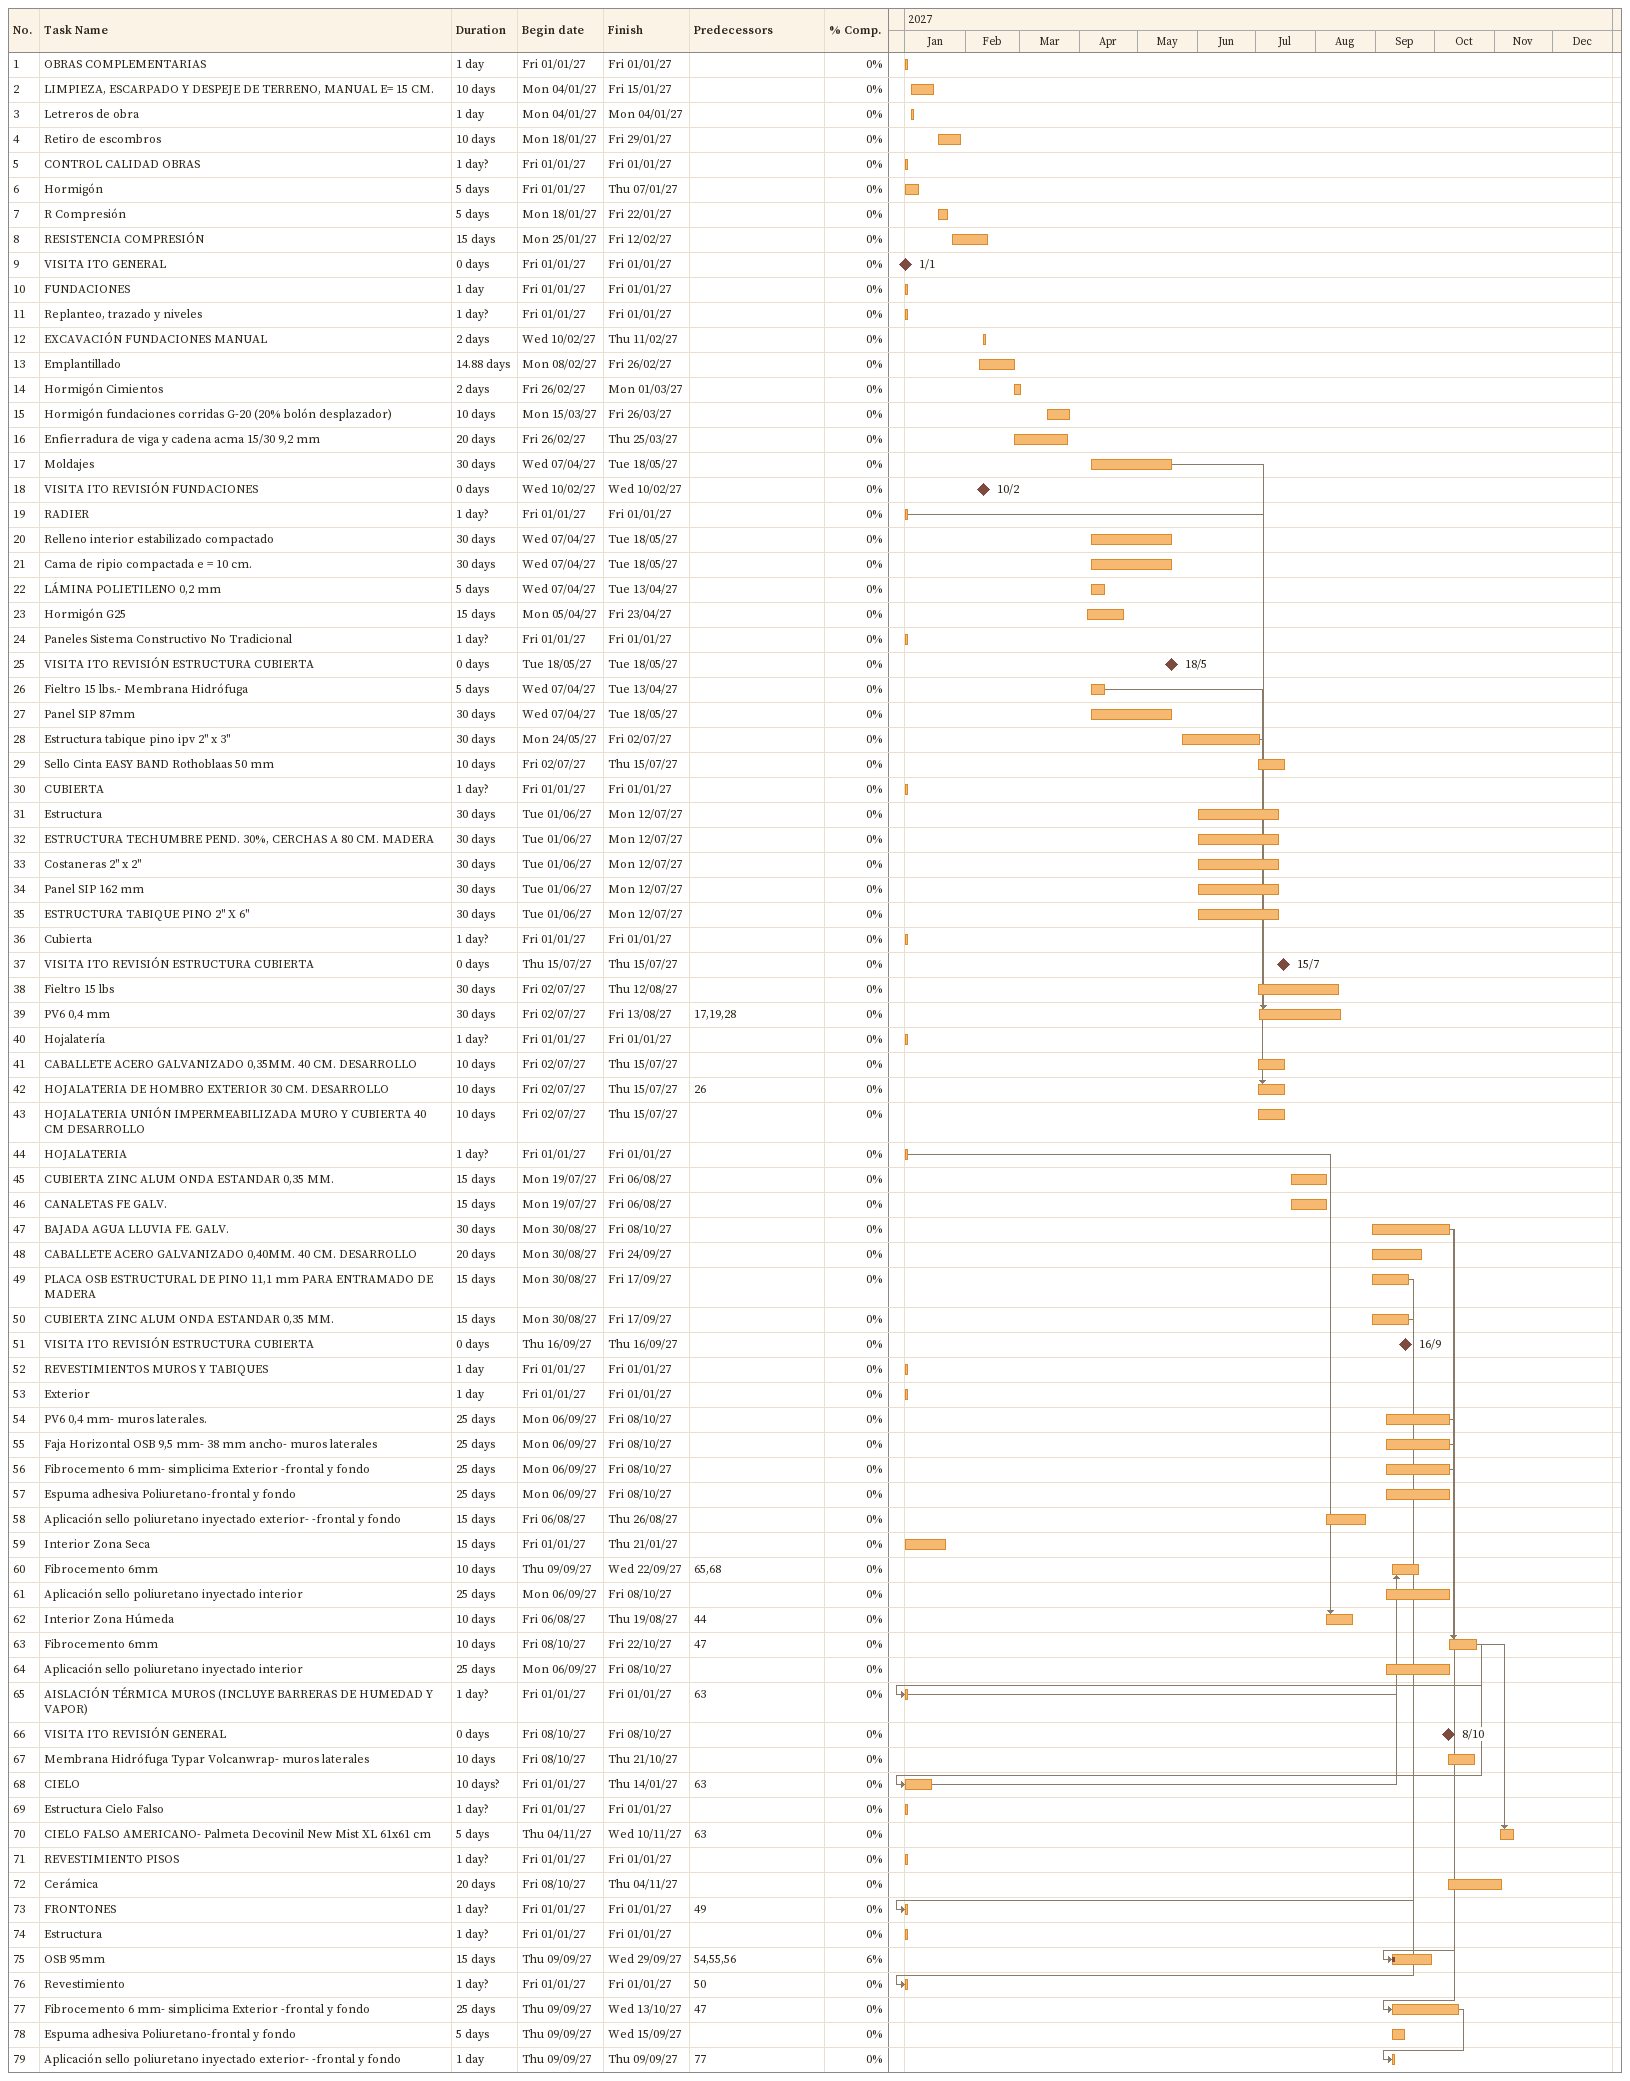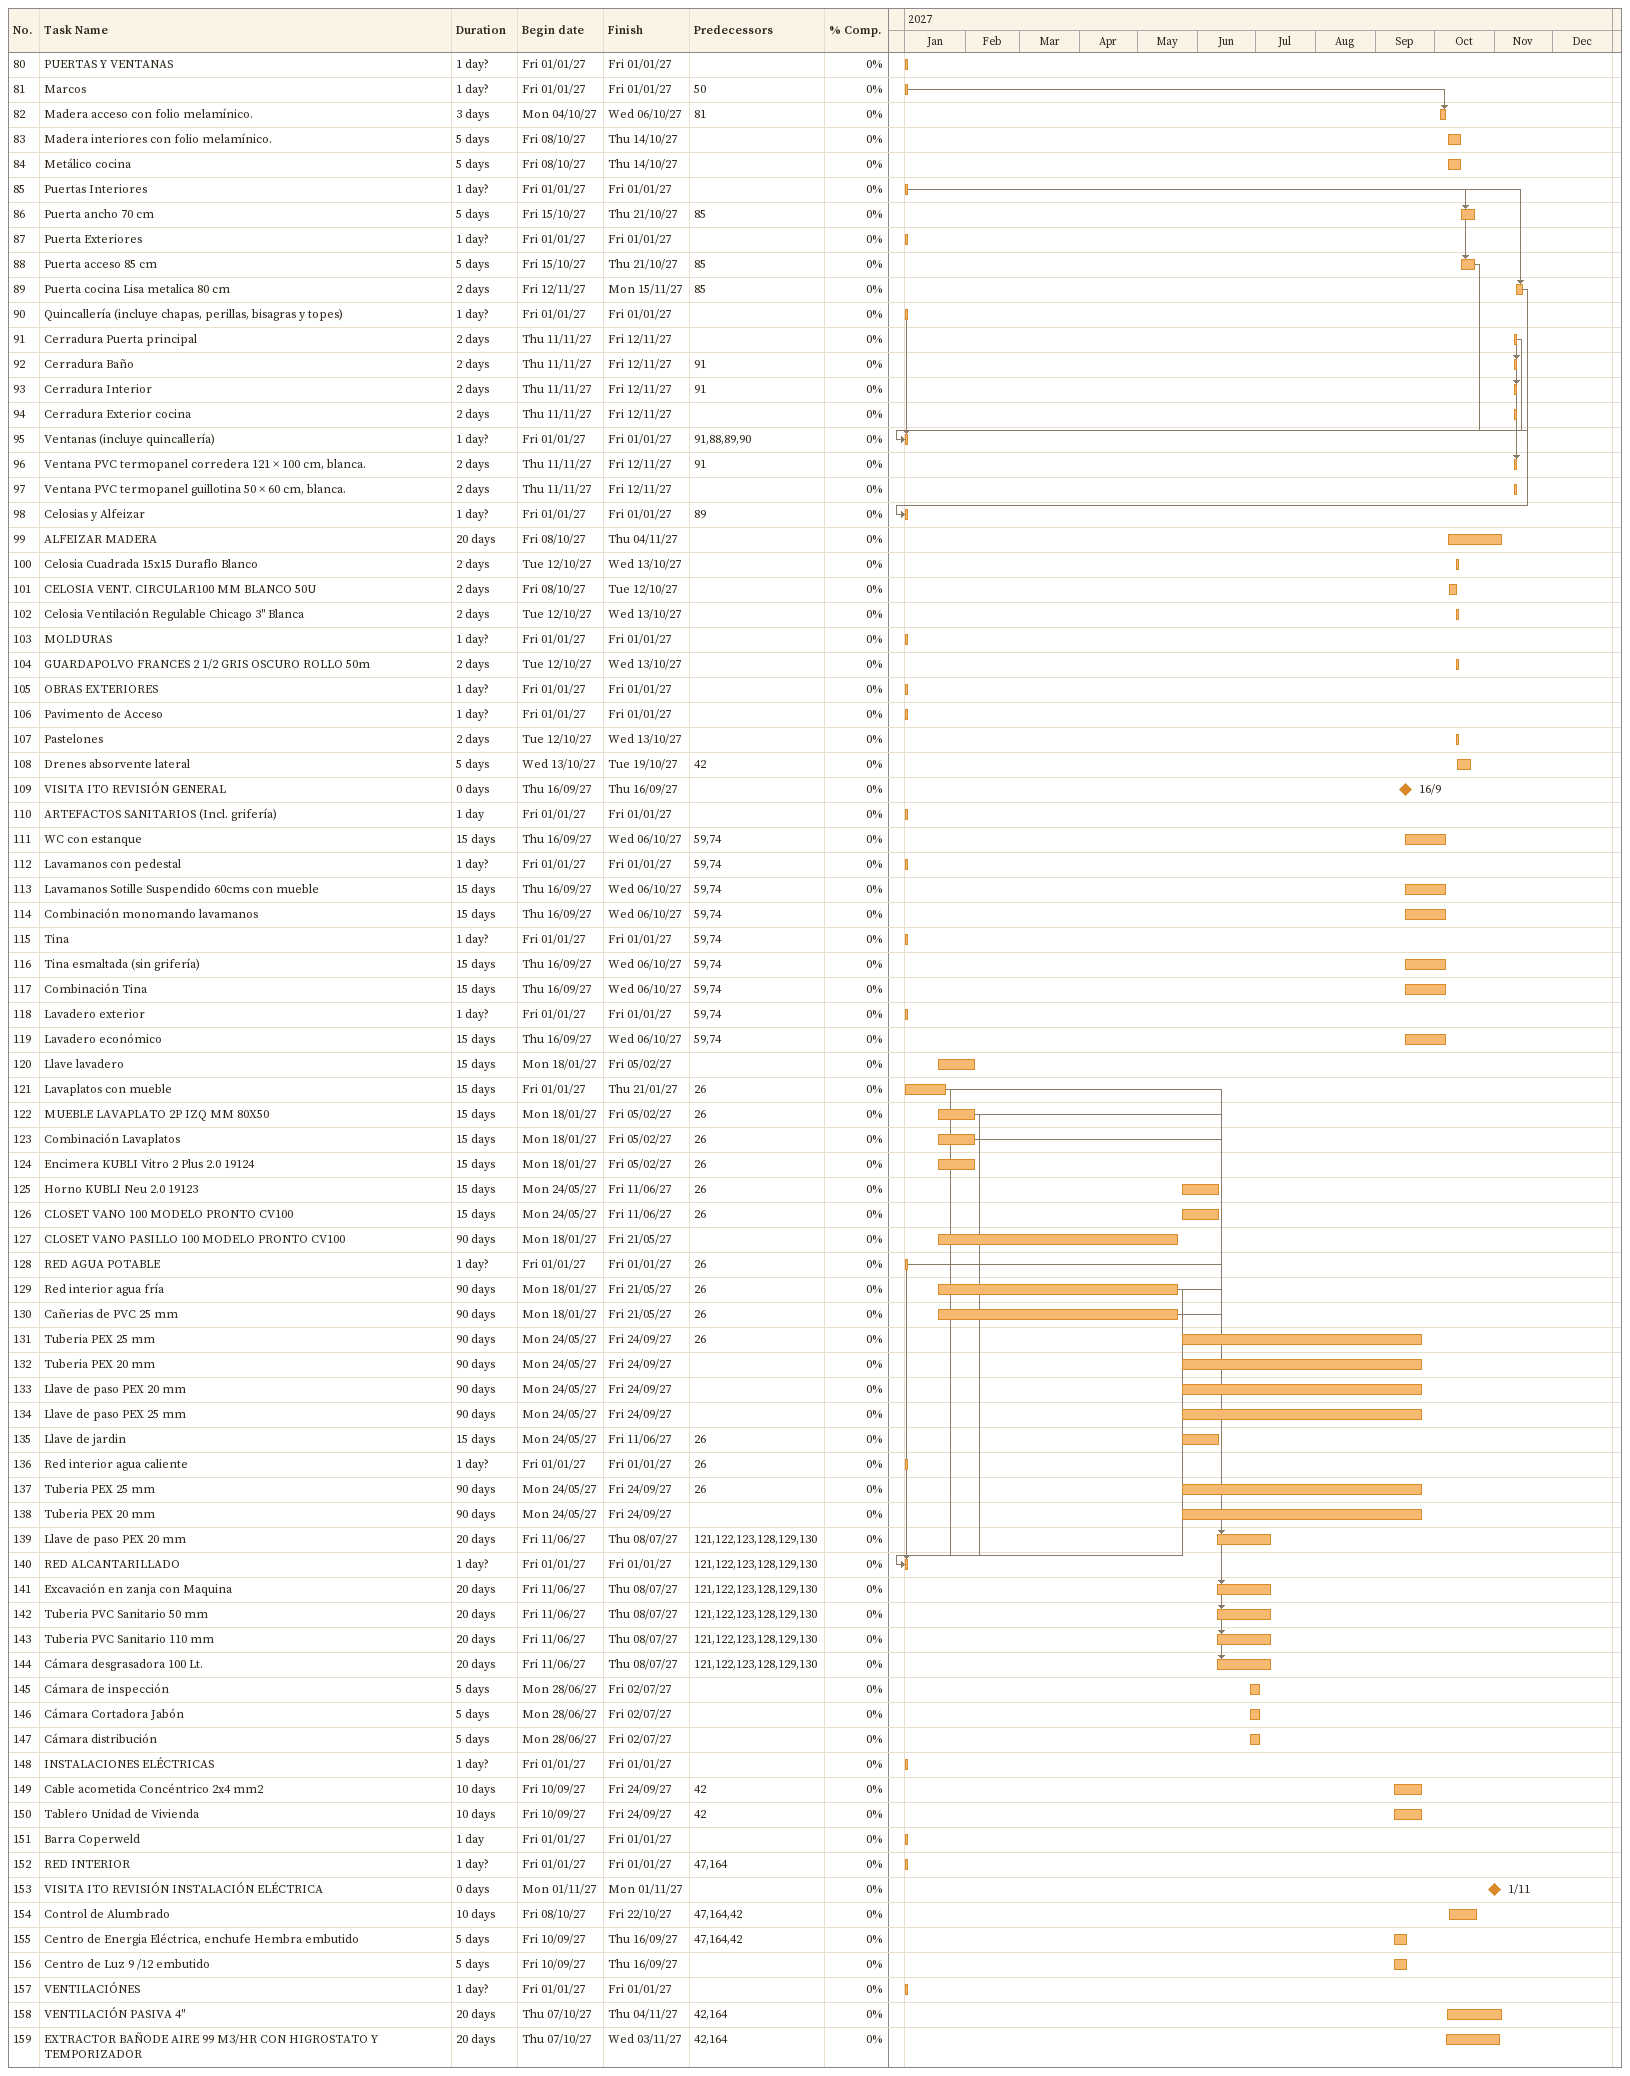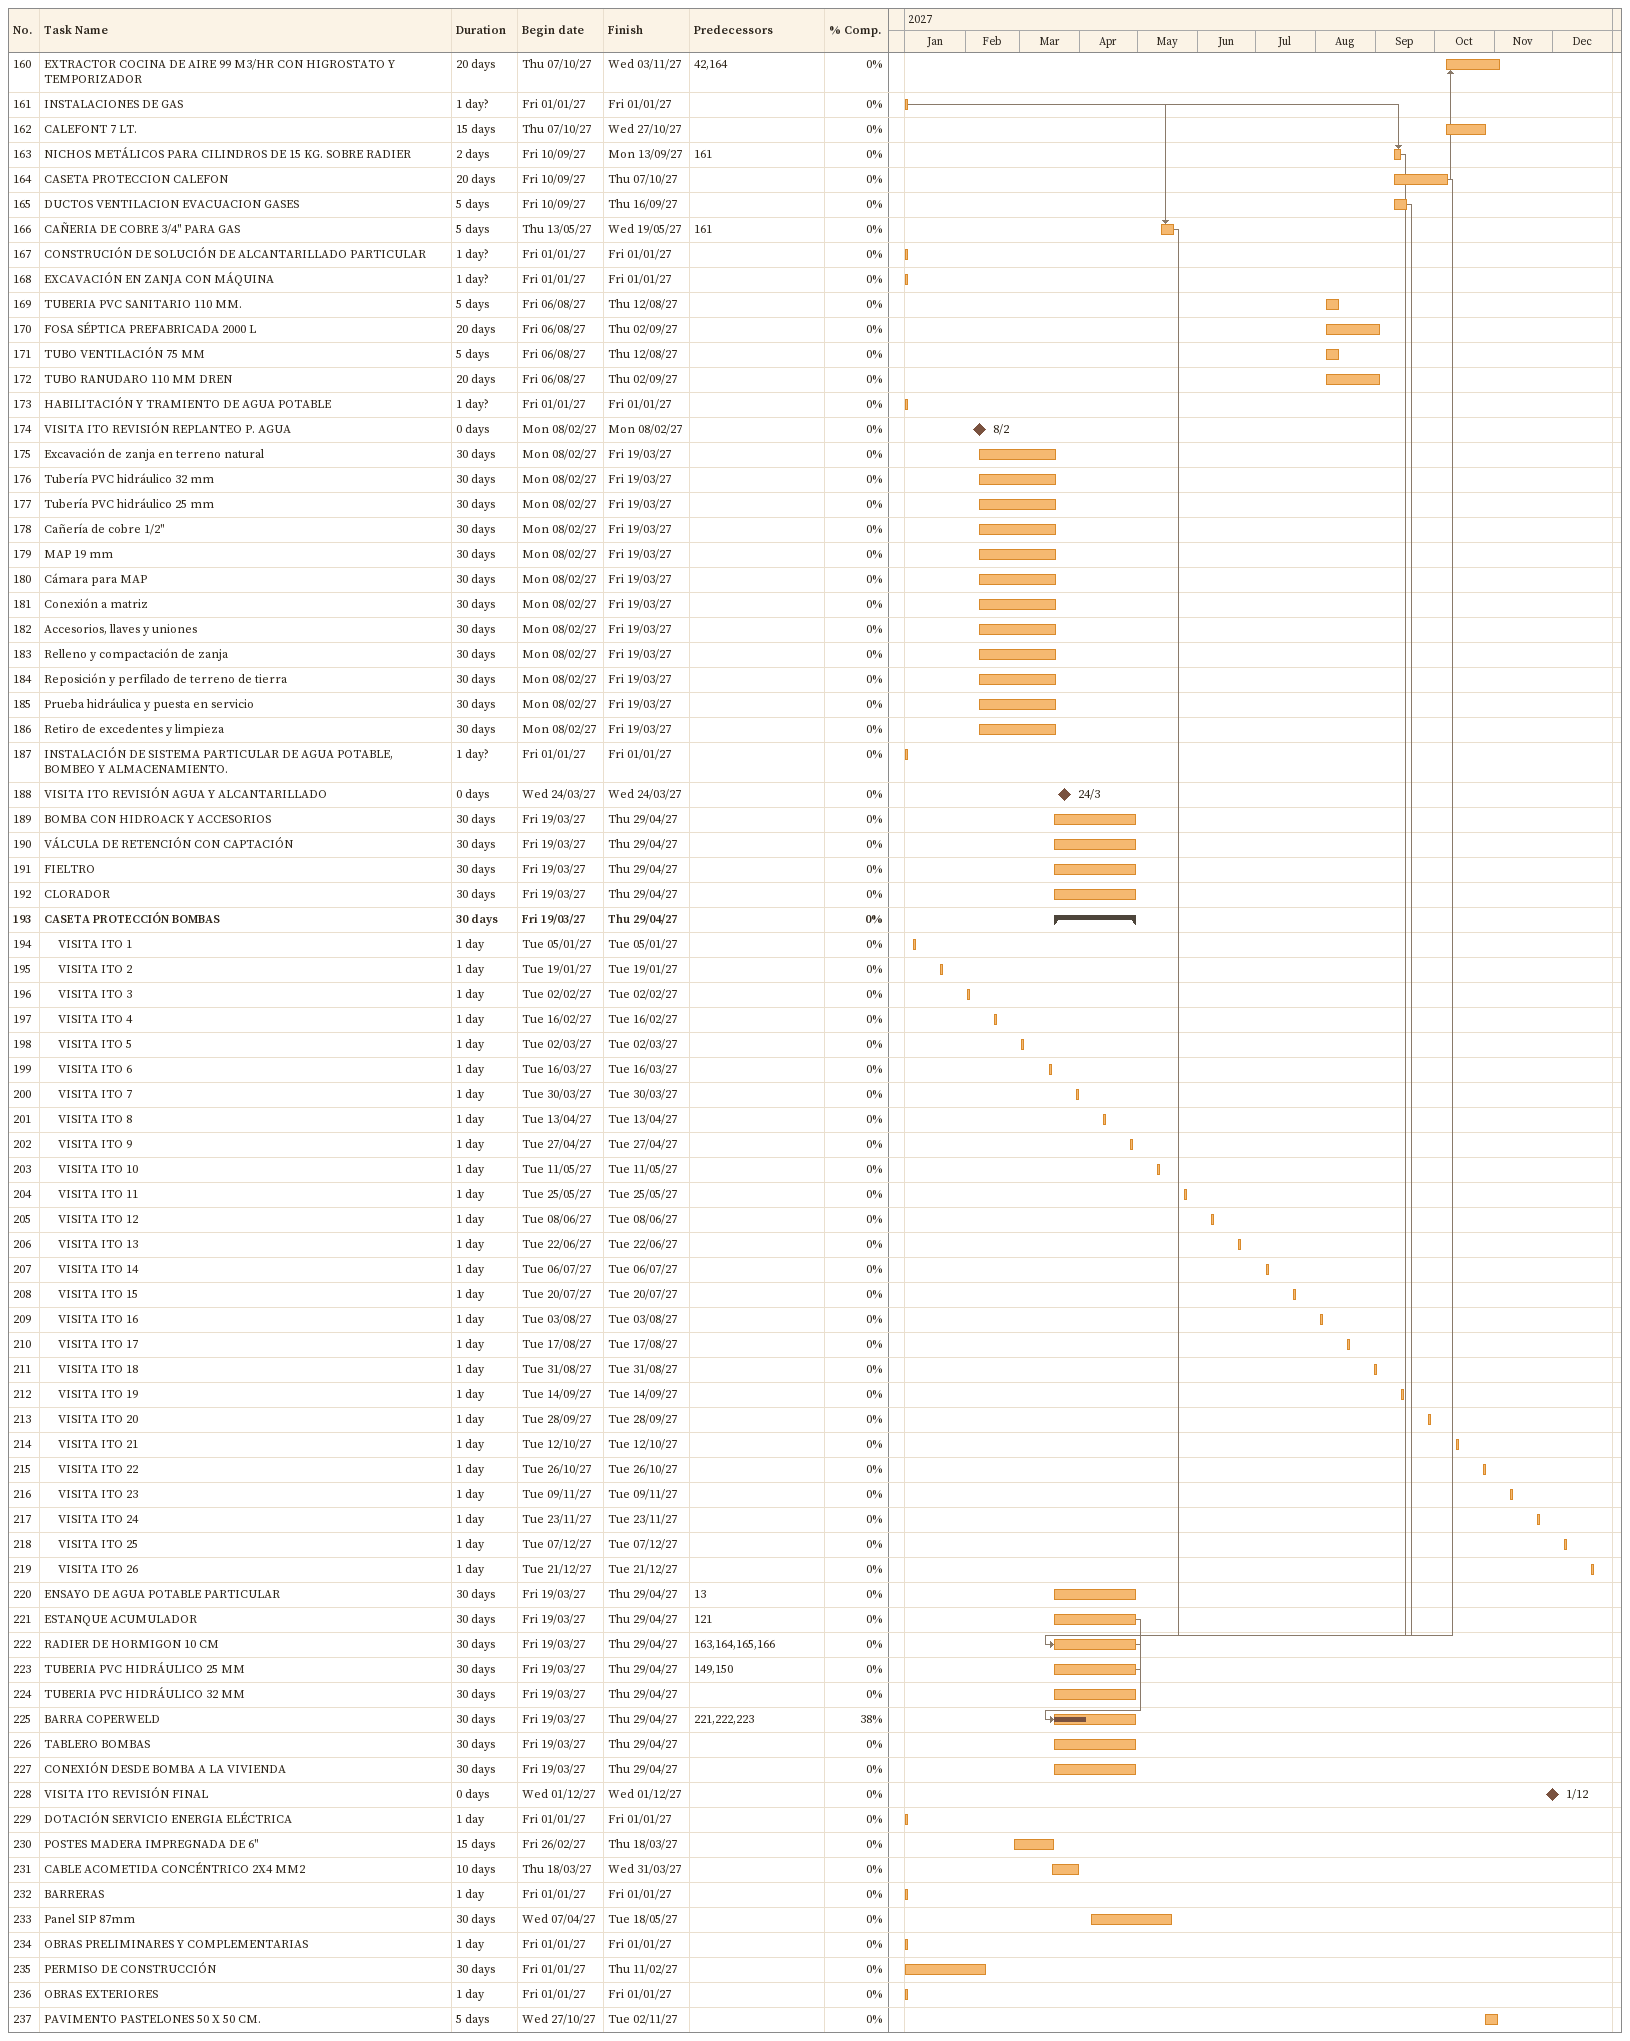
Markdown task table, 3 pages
| ID | Level | Task | Duration | Start | Finish | Predecessors | % complete |
|---|---|---|---|---|---|---|---|
| 1 | 1 | OBRAS COMPLEMENTARIAS | 1d | 2027-01-01 | 2027-01-01 |  | 0 |
| 2 | 1 | LIMPIEZA, ESCARPADO Y DESPEJE DE TERRENO, MANUAL E= 15 CM. | 10d | 2027-01-04 | 2027-01-15 |  | 0 |
| 3 | 1 | Letreros de obra | 1d | 2027-01-04 | 2027-01-04 |  | 0 |
| 4 | 1 | Retiro de escombros | 10d | 2027-01-18 | 2027-01-29 |  | 0 |
| 5 | 1 | CONTROL CALIDAD OBRAS | 1d? | 2027-01-01 | 2027-01-01 |  | 0 |
| 6 | 1 | Hormigón | 5d | 2027-01-01 | 2027-01-07 |  | 0 |
| 7 | 1 | R Compresión | 5d | 2027-01-18 | 2027-01-22 |  | 0 |
| 8 | 1 | RESISTENCIA COMPRESIÓN | 15d | 2027-01-25 | 2027-02-12 |  | 0 |
| 9 | 1 | VISITA ITO GENERAL | 0d | 2027-01-01 | 2027-01-01 |  | 0 |
| 10 | 1 | FUNDACIONES | 1d | 2027-01-01 | 2027-01-01 |  | 0 |
| 11 | 1 | Replanteo, trazado y niveles | 1d? | 2027-01-01 | 2027-01-01 |  | 0 |
| 12 | 1 | EXCAVACIÓN FUNDACIONES MANUAL | 2d | 2027-02-10 | 2027-02-11 |  | 0 |
| 13 | 1 | Emplantillado | 14.88d | 2027-02-08 | 2027-02-26 |  | 0 |
| 14 | 1 | Hormigón Cimientos | 2d | 2027-02-26 | 2027-03-01 |  | 0 |
| 15 | 1 | Hormigón fundaciones corridas G-20 (20% bolón desplazador) | 10d | 2027-03-15 | 2027-03-26 |  | 0 |
| 16 | 1 | Enfierradura de viga y cadena acma 15/30 9,2 mm | 20d | 2027-02-26 | 2027-03-25 |  | 0 |
| 17 | 1 | Moldajes | 30d | 2027-04-07 | 2027-05-18 |  | 0 |
| 18 | 1 | VISITA ITO REVISIÓN FUNDACIONES | 0d | 2027-02-10 | 2027-02-10 |  | 0 |
| 19 | 1 | RADIER | 1d? | 2027-01-01 | 2027-01-01 |  | 0 |
| 20 | 1 | Relleno interior estabilizado compactado | 30d | 2027-04-07 | 2027-05-18 |  | 0 |
| 21 | 1 | Cama de ripio compactada e = 10 cm. | 30d | 2027-04-07 | 2027-05-18 |  | 0 |
| 22 | 1 | LÁMINA POLIETILENO 0,2 mm | 5d | 2027-04-07 | 2027-04-13 |  | 0 |
| 23 | 1 | Hormigón G25 | 15d | 2027-04-05 | 2027-04-23 |  | 0 |
| 24 | 1 | Paneles Sistema Constructivo No Tradicional | 1d? | 2027-01-01 | 2027-01-01 |  | 0 |
| 25 | 1 | VISITA ITO REVISIÓN ESTRUCTURA CUBIERTA | 0d | 2027-05-18 | 2027-05-18 |  | 0 |
| 26 | 1 | Fieltro 15 lbs.- Membrana Hidrófuga | 5d | 2027-04-07 | 2027-04-13 |  | 0 |
| 27 | 1 | Panel SIP 87mm | 30d | 2027-04-07 | 2027-05-18 |  | 0 |
| 28 | 1 | Estructura tabique pino ipv 2" x 3" | 30d | 2027-05-24 | 2027-07-02 |  | 0 |
| 29 | 1 | Sello Cinta EASY BAND Rothoblaas 50 mm | 10d | 2027-07-02 | 2027-07-15 |  | 0 |
| 30 | 1 | CUBIERTA | 1d? | 2027-01-01 | 2027-01-01 |  | 0 |
| 31 | 1 | Estructura | 30d | 2027-06-01 | 2027-07-12 |  | 0 |
| 32 | 1 | ESTRUCTURA TECHUMBRE PEND. 30%, CERCHAS A 80 CM. MADERA | 30d | 2027-06-01 | 2027-07-12 |  | 0 |
| 33 | 1 | Costaneras 2" x 2" | 30d | 2027-06-01 | 2027-07-12 |  | 0 |
| 34 | 1 | Panel SIP 162 mm | 30d | 2027-06-01 | 2027-07-12 |  | 0 |
| 35 | 1 | ESTRUCTURA TABIQUE PINO 2" X 6" | 30d | 2027-06-01 | 2027-07-12 |  | 0 |
| 36 | 1 | Cubierta | 1d? | 2027-01-01 | 2027-01-01 |  | 0 |
| 37 | 1 | VISITA ITO REVISIÓN ESTRUCTURA CUBIERTA | 0d | 2027-07-15 | 2027-07-15 |  | 0 |
| 38 | 1 | Fieltro 15 lbs | 30d | 2027-07-02 | 2027-08-12 |  | 0 |
| 39 | 1 | PV6 0,4 mm | 30d | 2027-07-02 | 2027-08-13 | 17, 19, 28 | 0 |
| 40 | 1 | Hojalatería | 1d? | 2027-01-01 | 2027-01-01 |  | 0 |
| 41 | 1 | CABALLETE ACERO GALVANIZADO 0,35MM. 40 CM. DESARROLLO | 10d | 2027-07-02 | 2027-07-15 |  | 0 |
| 42 | 1 | HOJALATERIA DE HOMBRO EXTERIOR 30 CM. DESARROLLO | 10d | 2027-07-02 | 2027-07-15 | 26 | 0 |
| 43 | 1 | HOJALATERIA UNIÓN IMPERMEABILIZADA MURO Y CUBIERTA 40 CM DESARROLLO | 10d | 2027-07-02 | 2027-07-15 |  | 0 |
| 44 | 1 | HOJALATERIA | 1d? | 2027-01-01 | 2027-01-01 |  | 0 |
| 45 | 1 | CUBIERTA ZINC ALUM ONDA ESTANDAR 0,35 MM. | 15d | 2027-07-19 | 2027-08-06 |  | 0 |
| 46 | 1 | CANALETAS FE GALV. | 15d | 2027-07-19 | 2027-08-06 |  | 0 |
| 47 | 1 | BAJADA AGUA LLUVIA FE. GALV. | 30d | 2027-08-30 | 2027-10-08 |  | 0 |
| 48 | 1 | CABALLETE ACERO GALVANIZADO 0,40MM. 40 CM. DESARROLLO | 20d | 2027-08-30 | 2027-09-24 |  | 0 |
| 49 | 1 | PLACA OSB ESTRUCTURAL DE PINO 11,1 mm PARA ENTRAMADO DE MADERA | 15d | 2027-08-30 | 2027-09-17 |  | 0 |
| 50 | 1 | CUBIERTA ZINC ALUM ONDA ESTANDAR 0,35 MM. | 15d | 2027-08-30 | 2027-09-17 |  | 0 |
| 51 | 1 | VISITA ITO REVISIÓN ESTRUCTURA CUBIERTA | 0d | 2027-09-16 | 2027-09-16 |  | 0 |
| 52 | 1 | REVESTIMIENTOS MUROS Y TABIQUES | 1d | 2027-01-01 | 2027-01-01 |  | 0 |
| 53 | 1 | Exterior | 1d | 2027-01-01 | 2027-01-01 |  | 0 |
| 54 | 1 | PV6 0,4 mm- muros laterales. | 25d | 2027-09-06 | 2027-10-08 |  | 0 |
| 55 | 1 | Faja Horizontal OSB 9,5 mm- 38 mm ancho- muros laterales | 25d | 2027-09-06 | 2027-10-08 |  | 0 |
| 56 | 1 | Fibrocemento 6 mm- simplicima Exterior -frontal y fondo | 25d | 2027-09-06 | 2027-10-08 |  | 0 |
| 57 | 1 | Espuma adhesiva Poliuretano-frontal y fondo | 25d | 2027-09-06 | 2027-10-08 |  | 0 |
| 58 | 1 | Aplicación sello poliuretano inyectado exterior- -frontal y fondo | 15d | 2027-08-06 | 2027-08-26 |  | 0 |
| 59 | 1 | Interior Zona Seca | 15d | 2027-01-01 | 2027-01-21 |  | 0 |
| 60 | 1 | Fibrocemento 6mm | 10d | 2027-09-09 | 2027-09-22 | 65, 68 | 0 |
| 61 | 1 | Aplicación sello poliuretano inyectado interior | 25d | 2027-09-06 | 2027-10-08 |  | 0 |
| 62 | 1 | Interior Zona Húmeda | 10d | 2027-08-06 | 2027-08-19 | 44 | 0 |
| 63 | 1 | Fibrocemento 6mm | 10d | 2027-10-08 | 2027-10-22 | 47 | 0 |
| 64 | 1 | Aplicación sello poliuretano inyectado interior | 25d | 2027-09-06 | 2027-10-08 |  | 0 |
| 65 | 1 | AISLACIÓN TÉRMICA MUROS (INCLUYE BARRERAS DE HUMEDAD Y VAPOR) | 1d? | 2027-01-01 | 2027-01-01 | 63 | 0 |
| 66 | 1 | VISITA ITO REVISIÓN GENERAL | 0d | 2027-10-08 | 2027-10-08 |  | 0 |
| 67 | 1 | Membrana Hidrófuga Typar Volcanwrap- muros laterales | 10d | 2027-10-08 | 2027-10-21 |  | 0 |
| 68 | 1 | CIELO | 10d? | 2027-01-01 | 2027-01-14 | 63 | 0 |
| 69 | 1 | Estructura Cielo Falso | 1d? | 2027-01-01 | 2027-01-01 |  | 0 |
| 70 | 1 | CIELO FALSO AMERICANO- Palmeta Decovinil New Mist XL 61x61 cm | 5d | 2027-11-04 | 2027-11-10 | 63 | 0 |
| 71 | 1 | REVESTIMIENTO PISOS | 1d? | 2027-01-01 | 2027-01-01 |  | 0 |
| 72 | 1 | Cerámica | 20d | 2027-10-08 | 2027-11-04 |  | 0 |
| 73 | 1 | FRONTONES | 1d? | 2027-01-01 | 2027-01-01 | 49 | 0 |
| 74 | 1 | Estructura | 1d? | 2027-01-01 | 2027-01-01 |  | 0 |
| 75 | 1 | OSB 95mm | 15d | 2027-09-09 | 2027-09-29 | 54, 55, 56 | 6 |
| 76 | 1 | Revestimiento | 1d? | 2027-01-01 | 2027-01-01 | 50 | 0 |
| 77 | 1 | Fibrocemento 6 mm- simplicima Exterior -frontal y fondo | 25d | 2027-09-09 | 2027-10-13 | 47 | 0 |
| 78 | 1 | Espuma adhesiva Poliuretano-frontal y fondo | 5d | 2027-09-09 | 2027-09-15 |  | 0 |
| 79 | 1 | Aplicación sello poliuretano inyectado exterior- -frontal y fondo | 1d | 2027-09-09 | 2027-09-09 | 77 | 0 |
| 80 | 1 | PUERTAS Y VENTANAS | 1d? | 2027-01-01 | 2027-01-01 |  | 0 |
| 81 | 1 | Marcos | 1d? | 2027-01-01 | 2027-01-01 | 50 | 0 |
| 82 | 1 | Madera acceso con folio melamínico. | 3d | 2027-10-04 | 2027-10-06 | 81 | 0 |
| 83 | 1 | Madera interiores con folio melamínico. | 5d | 2027-10-08 | 2027-10-14 |  | 0 |
| 84 | 1 | Metálico cocina | 5d | 2027-10-08 | 2027-10-14 |  | 0 |
| 85 | 1 | Puertas Interiores | 1d? | 2027-01-01 | 2027-01-01 |  | 0 |
| 86 | 1 | Puerta ancho 70 cm | 5d | 2027-10-15 | 2027-10-21 | 85 | 0 |
| 87 | 1 | Puerta Exteriores | 1d? | 2027-01-01 | 2027-01-01 |  | 0 |
| 88 | 1 | Puerta acceso 85 cm | 5d | 2027-10-15 | 2027-10-21 | 85 | 0 |
| 89 | 1 | Puerta cocina Lisa metalica 80 cm | 2d | 2027-11-12 | 2027-11-15 | 85 | 0 |
| 90 | 1 | Quincallería (incluye chapas, perillas, bisagras y topes) | 1d? | 2027-01-01 | 2027-01-01 |  | 0 |
| 91 | 1 | Cerradura Puerta principal | 2d | 2027-11-11 | 2027-11-12 |  | 0 |
| 92 | 1 | Cerradura Baño | 2d | 2027-11-11 | 2027-11-12 | 91 | 0 |
| 93 | 1 | Cerradura Interior | 2d | 2027-11-11 | 2027-11-12 | 91 | 0 |
| 94 | 1 | Cerradura Exterior cocina | 2d | 2027-11-11 | 2027-11-12 |  | 0 |
| 95 | 1 | Ventanas (incluye quincallería) | 1d? | 2027-01-01 | 2027-01-01 | 91, 88, 89, 90 | 0 |
| 96 | 1 | Ventana PVC termopanel corredera 121 × 100 cm, blanca. | 2d | 2027-11-11 | 2027-11-12 | 91 | 0 |
| 97 | 1 | Ventana PVC termopanel guillotina 50 × 60 cm, blanca. | 2d | 2027-11-11 | 2027-11-12 |  | 0 |
| 98 | 1 | Celosias y Alfeizar | 1d? | 2027-01-01 | 2027-01-01 | 89 | 0 |
| 99 | 1 | ALFEIZAR MADERA | 20d | 2027-10-08 | 2027-11-04 |  | 0 |
| 100 | 1 | Celosia Cuadrada 15x15 Duraflo Blanco | 2d | 2027-10-12 | 2027-10-13 |  | 0 |
| 101 | 1 | CELOSIA VENT. CIRCULAR100 MM BLANCO 50U | 2d | 2027-10-08 | 2027-10-12 |  | 0 |
| 102 | 1 | Celosia Ventilación Regulable Chicago 3" Blanca | 2d | 2027-10-12 | 2027-10-13 |  | 0 |
| 103 | 1 | MOLDURAS | 1d? | 2027-01-01 | 2027-01-01 |  | 0 |
| 104 | 1 | GUARDAPOLVO FRANCES 2 1/2 GRIS OSCURO ROLLO 50m | 2d | 2027-10-12 | 2027-10-13 |  | 0 |
| 105 | 1 | OBRAS EXTERIORES | 1d? | 2027-01-01 | 2027-01-01 |  | 0 |
| 106 | 1 | Pavimento de Acceso | 1d? | 2027-01-01 | 2027-01-01 |  | 0 |
| 107 | 1 | Pastelones | 2d | 2027-10-12 | 2027-10-13 |  | 0 |
| 108 | 1 | Drenes absorvente lateral | 5d | 2027-10-13 | 2027-10-19 | 42 | 0 |
| 109 | 1 | VISITA ITO REVISIÓN GENERAL | 0d | 2027-09-16 | 2027-09-16 |  | 0 |
| 110 | 1 | ARTEFACTOS SANITARIOS (Incl. grifería) | 1d | 2027-01-01 | 2027-01-01 |  | 0 |
| 111 | 1 | WC con estanque | 15d | 2027-09-16 | 2027-10-06 | 59, 74 | 0 |
| 112 | 1 | Lavamanos con pedestal | 1d? | 2027-01-01 | 2027-01-01 | 59, 74 | 0 |
| 113 | 1 | Lavamanos Sotille Suspendido 60cms con mueble | 15d | 2027-09-16 | 2027-10-06 | 59, 74 | 0 |
| 114 | 1 | Combinación monomando lavamanos | 15d | 2027-09-16 | 2027-10-06 | 59, 74 | 0 |
| 115 | 1 | Tina | 1d? | 2027-01-01 | 2027-01-01 | 59, 74 | 0 |
| 116 | 1 | Tina esmaltada (sin grifería) | 15d | 2027-09-16 | 2027-10-06 | 59, 74 | 0 |
| 117 | 1 | Combinación Tina | 15d | 2027-09-16 | 2027-10-06 | 59, 74 | 0 |
| 118 | 1 | Lavadero exterior | 1d? | 2027-01-01 | 2027-01-01 | 59, 74 | 0 |
| 119 | 1 | Lavadero económico | 15d | 2027-09-16 | 2027-10-06 | 59, 74 | 0 |
| 120 | 1 | Llave lavadero | 15d | 2027-01-18 | 2027-02-05 |  | 0 |
| 121 | 1 | Lavaplatos con mueble | 15d | 2027-01-01 | 2027-01-21 | 26 | 0 |
| 122 | 1 | MUEBLE LAVAPLATO 2P IZQ MM 80X50 | 15d | 2027-01-18 | 2027-02-05 | 26 | 0 |
| 123 | 1 | Combinación Lavaplatos | 15d | 2027-01-18 | 2027-02-05 | 26 | 0 |
| 124 | 1 | Encimera KUBLI Vitro 2 Plus 2.0 19124 | 15d | 2027-01-18 | 2027-02-05 | 26 | 0 |
| 125 | 1 | Horno KUBLI Neu 2.0 19123 | 15d | 2027-05-24 | 2027-06-11 | 26 | 0 |
| 126 | 1 | CLOSET VANO 100 MODELO PRONTO CV100 | 15d | 2027-05-24 | 2027-06-11 | 26 | 0 |
| 127 | 1 | CLOSET VANO PASILLO 100 MODELO PRONTO CV100 | 90d | 2027-01-18 | 2027-05-21 |  | 0 |
| 128 | 1 | RED AGUA POTABLE | 1d? | 2027-01-01 | 2027-01-01 | 26 | 0 |
| 129 | 1 | Red interior agua fría | 90d | 2027-01-18 | 2027-05-21 | 26 | 0 |
| 130 | 1 | Cañerias de PVC 25 mm | 90d | 2027-01-18 | 2027-05-21 | 26 | 0 |
| 131 | 1 | Tuberia PEX 25 mm | 90d | 2027-05-24 | 2027-09-24 | 26 | 0 |
| 132 | 1 | Tuberia PEX 20 mm | 90d | 2027-05-24 | 2027-09-24 |  | 0 |
| 133 | 1 | Llave de paso PEX 20 mm | 90d | 2027-05-24 | 2027-09-24 |  | 0 |
| 134 | 1 | Llave de paso PEX 25 mm | 90d | 2027-05-24 | 2027-09-24 |  | 0 |
| 135 | 1 | Llave de jardin | 15d | 2027-05-24 | 2027-06-11 | 26 | 0 |
| 136 | 1 | Red interior agua caliente | 1d? | 2027-01-01 | 2027-01-01 | 26 | 0 |
| 137 | 1 | Tuberia PEX 25 mm | 90d | 2027-05-24 | 2027-09-24 | 26 | 0 |
| 138 | 1 | Tuberia PEX 20 mm | 90d | 2027-05-24 | 2027-09-24 |  | 0 |
| 139 | 1 | Llave de paso PEX 20 mm | 20d | 2027-06-11 | 2027-07-08 | 121, 122, 123, 128, 129, 130 | 0 |
| 140 | 1 | RED ALCANTARILLADO | 1d? | 2027-01-01 | 2027-01-01 | 121, 122, 123, 128, 129, 130 | 0 |
| 141 | 1 | Excavación en zanja con Maquina | 20d | 2027-06-11 | 2027-07-08 | 121, 122, 123, 128, 129, 130 | 0 |
| 142 | 1 | Tuberia PVC Sanitario 50 mm | 20d | 2027-06-11 | 2027-07-08 | 121, 122, 123, 128, 129, 130 | 0 |
| 143 | 1 | Tuberia PVC Sanitario 110 mm | 20d | 2027-06-11 | 2027-07-08 | 121, 122, 123, 128, 129, 130 | 0 |
| 144 | 1 | Cámara desgrasadora 100 Lt. | 20d | 2027-06-11 | 2027-07-08 | 121, 122, 123, 128, 129, 130 | 0 |
| 145 | 1 | Cámara de inspección | 5d | 2027-06-28 | 2027-07-02 |  | 0 |
| 146 | 1 | Cámara Cortadora Jabón | 5d | 2027-06-28 | 2027-07-02 |  | 0 |
| 147 | 1 | Cámara distribución | 5d | 2027-06-28 | 2027-07-02 |  | 0 |
| 148 | 1 | INSTALACIONES ELÉCTRICAS | 1d? | 2027-01-01 | 2027-01-01 |  | 0 |
| 149 | 1 | Cable acometida Concéntrico 2x4 mm2 | 10d | 2027-09-10 | 2027-09-24 | 42 | 0 |
| 150 | 1 | Tablero Unidad de Vivienda | 10d | 2027-09-10 | 2027-09-24 | 42 | 0 |
| 151 | 1 | Barra Coperweld | 1d | 2027-01-01 | 2027-01-01 |  | 0 |
| 152 | 1 | RED INTERIOR | 1d? | 2027-01-01 | 2027-01-01 | 47, 164 | 0 |
| 153 | 1 | VISITA ITO REVISIÓN INSTALACIÓN ELÉCTRICA | 0d | 2027-11-01 | 2027-11-01 |  | 0 |
| 154 | 1 | Control de Alumbrado | 10d | 2027-10-08 | 2027-10-22 | 47, 164, 42 | 0 |
| 155 | 1 | Centro de Energia Eléctrica, enchufe Hembra embutido | 5d | 2027-09-10 | 2027-09-16 | 47, 164, 42 | 0 |
| 156 | 1 | Centro de Luz 9 /12 embutido | 5d | 2027-09-10 | 2027-09-16 |  | 0 |
| 157 | 1 | VENTILACIÓNES | 1d? | 2027-01-01 | 2027-01-01 |  | 0 |
| 158 | 1 | VENTILACIÓN PASIVA 4" | 20d | 2027-10-07 | 2027-11-04 | 42, 164 | 0 |
| 159 | 1 | EXTRACTOR BAÑODE AIRE 99 M3/HR CON HIGROSTATO Y TEMPORIZADOR | 20d | 2027-10-07 | 2027-11-03 | 42, 164 | 0 |
| 160 | 1 | EXTRACTOR COCINA DE AIRE 99 M3/HR CON HIGROSTATO Y TEMPORIZADOR | 20d | 2027-10-07 | 2027-11-03 | 42, 164 | 0 |
| 161 | 1 | INSTALACIONES DE GAS | 1d? | 2027-01-01 | 2027-01-01 |  | 0 |
| 162 | 1 | CALEFONT 7 LT. | 15d | 2027-10-07 | 2027-10-27 |  | 0 |
| 163 | 1 | NICHOS METÁLICOS PARA CILINDROS DE 15 KG. SOBRE RADIER | 2d | 2027-09-10 | 2027-09-13 | 161 | 0 |
| 164 | 1 | CASETA PROTECCION CALEFON | 20d | 2027-09-10 | 2027-10-07 |  | 0 |
| 165 | 1 | DUCTOS VENTILACION EVACUACION GASES | 5d | 2027-09-10 | 2027-09-16 |  | 0 |
| 166 | 1 | CAÑERIA DE COBRE 3/4" PARA GAS | 5d | 2027-05-13 | 2027-05-19 | 161 | 0 |
| 167 | 1 | CONSTRUCIÓN DE SOLUCIÓN DE ALCANTARILLADO PARTICULAR | 1d? | 2027-01-01 | 2027-01-01 |  | 0 |
| 168 | 1 | EXCAVACIÓN EN ZANJA CON MÁQUINA | 1d? | 2027-01-01 | 2027-01-01 |  | 0 |
| 169 | 1 | TUBERIA PVC SANITARIO 110 MM. | 5d | 2027-08-06 | 2027-08-12 |  | 0 |
| 170 | 1 | FOSA SÉPTICA PREFABRICADA 2000 L | 20d | 2027-08-06 | 2027-09-02 |  | 0 |
| 171 | 1 | TUBO VENTILACIÓN 75 MM | 5d | 2027-08-06 | 2027-08-12 |  | 0 |
| 172 | 1 | TUBO RANUDARO 110 MM DREN | 20d | 2027-08-06 | 2027-09-02 |  | 0 |
| 173 | 1 | HABILITACIÓN Y TRAMIENTO DE AGUA POTABLE | 1d? | 2027-01-01 | 2027-01-01 |  | 0 |
| 174 | 1 | VISITA ITO REVISIÓN REPLANTEO P. AGUA | 0d | 2027-02-08 | 2027-02-08 |  | 0 |
| 175 | 1 | Excavación de zanja en terreno natural | 30d | 2027-02-08 | 2027-03-19 |  | 0 |
| 176 | 1 | Tubería PVC hidráulico 32 mm | 30d | 2027-02-08 | 2027-03-19 |  | 0 |
| 177 | 1 | Tubería PVC hidráulico 25 mm | 30d | 2027-02-08 | 2027-03-19 |  | 0 |
| 178 | 1 | Cañería de cobre 1/2" | 30d | 2027-02-08 | 2027-03-19 |  | 0 |
| 179 | 1 | MAP 19 mm | 30d | 2027-02-08 | 2027-03-19 |  | 0 |
| 180 | 1 | Cámara para MAP | 30d | 2027-02-08 | 2027-03-19 |  | 0 |
| 181 | 1 | Conexión a matriz | 30d | 2027-02-08 | 2027-03-19 |  | 0 |
| 182 | 1 | Accesorios, llaves y uniones | 30d | 2027-02-08 | 2027-03-19 |  | 0 |
| 183 | 1 | Relleno y compactación de zanja | 30d | 2027-02-08 | 2027-03-19 |  | 0 |
| 184 | 1 | Reposición y perfilado de terreno de tierra | 30d | 2027-02-08 | 2027-03-19 |  | 0 |
| 185 | 1 | Prueba hidráulica y puesta en servicio | 30d | 2027-02-08 | 2027-03-19 |  | 0 |
| 186 | 1 | Retiro de excedentes y limpieza | 30d | 2027-02-08 | 2027-03-19 |  | 0 |
| 187 | 1 | INSTALACIÓN DE SISTEMA PARTICULAR DE AGUA POTABLE, BOMBEO Y ALMACENAMIENTO. | 1d? | 2027-01-01 | 2027-01-01 |  | 0 |
| 188 | 1 | VISITA ITO REVISIÓN AGUA Y ALCANTARILLADO | 0d | 2027-03-24 | 2027-03-24 |  | 0 |
| 189 | 1 | BOMBA CON HIDROACK Y ACCESORIOS | 30d | 2027-03-19 | 2027-04-29 |  | 0 |
| 190 | 1 | VÁLCULA DE RETENCIÓN CON CAPTACIÓN | 30d | 2027-03-19 | 2027-04-29 |  | 0 |
| 191 | 1 | FIELTRO | 30d | 2027-03-19 | 2027-04-29 |  | 0 |
| 192 | 1 | CLORADOR | 30d | 2027-03-19 | 2027-04-29 |  | 0 |
| 193 | 1 | **CASETA PROTECCIÓN BOMBAS** | 30d | 2027-03-19 | 2027-04-29 |  | 0 |
| 194 | 2 | VISITA ITO 1 | 1d | 2027-01-05 | 2027-01-05 |  | 0 |
| 195 | 2 | VISITA ITO 2 | 1d | 2027-01-19 | 2027-01-19 |  | 0 |
| 196 | 2 | VISITA ITO 3 | 1d | 2027-02-02 | 2027-02-02 |  | 0 |
| 197 | 2 | VISITA ITO 4 | 1d | 2027-02-16 | 2027-02-16 |  | 0 |
| 198 | 2 | VISITA ITO 5 | 1d | 2027-03-02 | 2027-03-02 |  | 0 |
| 199 | 2 | VISITA ITO 6 | 1d | 2027-03-16 | 2027-03-16 |  | 0 |
| 200 | 2 | VISITA ITO 7 | 1d | 2027-03-30 | 2027-03-30 |  | 0 |
| 201 | 2 | VISITA ITO 8 | 1d | 2027-04-13 | 2027-04-13 |  | 0 |
| 202 | 2 | VISITA ITO 9 | 1d | 2027-04-27 | 2027-04-27 |  | 0 |
| 203 | 2 | VISITA ITO 10 | 1d | 2027-05-11 | 2027-05-11 |  | 0 |
| 204 | 2 | VISITA ITO 11 | 1d | 2027-05-25 | 2027-05-25 |  | 0 |
| 205 | 2 | VISITA ITO 12 | 1d | 2027-06-08 | 2027-06-08 |  | 0 |
| 206 | 2 | VISITA ITO 13 | 1d | 2027-06-22 | 2027-06-22 |  | 0 |
| 207 | 2 | VISITA ITO 14 | 1d | 2027-07-06 | 2027-07-06 |  | 0 |
| 208 | 2 | VISITA ITO 15 | 1d | 2027-07-20 | 2027-07-20 |  | 0 |
| 209 | 2 | VISITA ITO 16 | 1d | 2027-08-03 | 2027-08-03 |  | 0 |
| 210 | 2 | VISITA ITO 17 | 1d | 2027-08-17 | 2027-08-17 |  | 0 |
| 211 | 2 | VISITA ITO 18 | 1d | 2027-08-31 | 2027-08-31 |  | 0 |
| 212 | 2 | VISITA ITO 19 | 1d | 2027-09-14 | 2027-09-14 |  | 0 |
| 213 | 2 | VISITA ITO 20 | 1d | 2027-09-28 | 2027-09-28 |  | 0 |
| 214 | 2 | VISITA ITO 21 | 1d | 2027-10-12 | 2027-10-12 |  | 0 |
| 215 | 2 | VISITA ITO 22 | 1d | 2027-10-26 | 2027-10-26 |  | 0 |
| 216 | 2 | VISITA ITO 23 | 1d | 2027-11-09 | 2027-11-09 |  | 0 |
| 217 | 2 | VISITA ITO 24 | 1d | 2027-11-23 | 2027-11-23 |  | 0 |
| 218 | 2 | VISITA ITO 25 | 1d | 2027-12-07 | 2027-12-07 |  | 0 |
| 219 | 2 | VISITA ITO 26 | 1d | 2027-12-21 | 2027-12-21 |  | 0 |
| 220 | 1 | ENSAYO DE AGUA POTABLE PARTICULAR | 30d | 2027-03-19 | 2027-04-29 | 13 | 0 |
| 221 | 1 | ESTANQUE ACUMULADOR | 30d | 2027-03-19 | 2027-04-29 | 121 | 0 |
| 222 | 1 | RADIER DE HORMIGON 10 CM | 30d | 2027-03-19 | 2027-04-29 | 163, 164, 165, 166 | 0 |
| 223 | 1 | TUBERIA PVC HIDRÁULICO 25 MM | 30d | 2027-03-19 | 2027-04-29 | 149, 150 | 0 |
| 224 | 1 | TUBERIA PVC HIDRÁULICO 32 MM | 30d | 2027-03-19 | 2027-04-29 |  | 0 |
| 225 | 1 | BARRA COPERWELD | 30d | 2027-03-19 | 2027-04-29 | 221, 222, 223 | 38 |
| 226 | 1 | TABLERO BOMBAS | 30d | 2027-03-19 | 2027-04-29 |  | 0 |
| 227 | 1 | CONEXIÓN DESDE BOMBA A LA VIVIENDA | 30d | 2027-03-19 | 2027-04-29 |  | 0 |
| 228 | 1 | VISITA ITO REVISIÓN FINAL | 0d | 2027-12-01 | 2027-12-01 |  | 0 |
| 229 | 1 | DOTACIÓN SERVICIO ENERGIA ELÉCTRICA | 1d | 2027-01-01 | 2027-01-01 |  | 0 |
| 230 | 1 | POSTES MADERA IMPREGNADA DE 6" | 15d | 2027-02-26 | 2027-03-18 |  | 0 |
| 231 | 1 | CABLE ACOMETIDA CONCÉNTRICO 2X4 MM2 | 10d | 2027-03-18 | 2027-03-31 |  | 0 |
| 232 | 1 | BARRERAS | 1d | 2027-01-01 | 2027-01-01 |  | 0 |
| 233 | 1 | Panel SIP 87mm | 30d | 2027-04-07 | 2027-05-18 |  | 0 |
| 234 | 1 | OBRAS PRELIMINARES Y COMPLEMENTARIAS | 1d | 2027-01-01 | 2027-01-01 |  | 0 |
| 235 | 1 | PERMISO DE CONSTRUCCIÓN | 30d | 2027-01-01 | 2027-02-11 |  | 0 |
| 236 | 1 | OBRAS EXTERIORES | 1d | 2027-01-01 | 2027-01-01 |  | 0 |
| 237 | 1 | PAVIMENTO PASTELONES 50 X 50 CM. | 5d | 2027-10-27 | 2027-11-02 |  | 0 |
